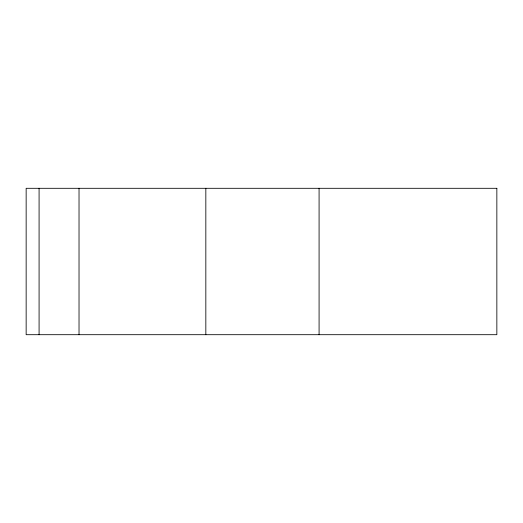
<?xml version="1.0" encoding="UTF-8"?>
<svg xmlns="http://www.w3.org/2000/svg" width="523" height="523" viewBox="0 0 523 523"><rect width="100%" height="100%" fill="white"/><g stroke="black" fill="none" stroke-linecap="round" stroke-linejoin="round"><path stroke-width="0.78" d="M319.082 188.306L319.082 334.694M205.833 188.306L205.833 334.694M79.025 188.306L79.025 334.694M39.081 188.306L39.081 334.694M496.85 188.306L26.15 188.306L26.15 334.694L496.85 334.694L496.85 188.306"/></g></svg>
